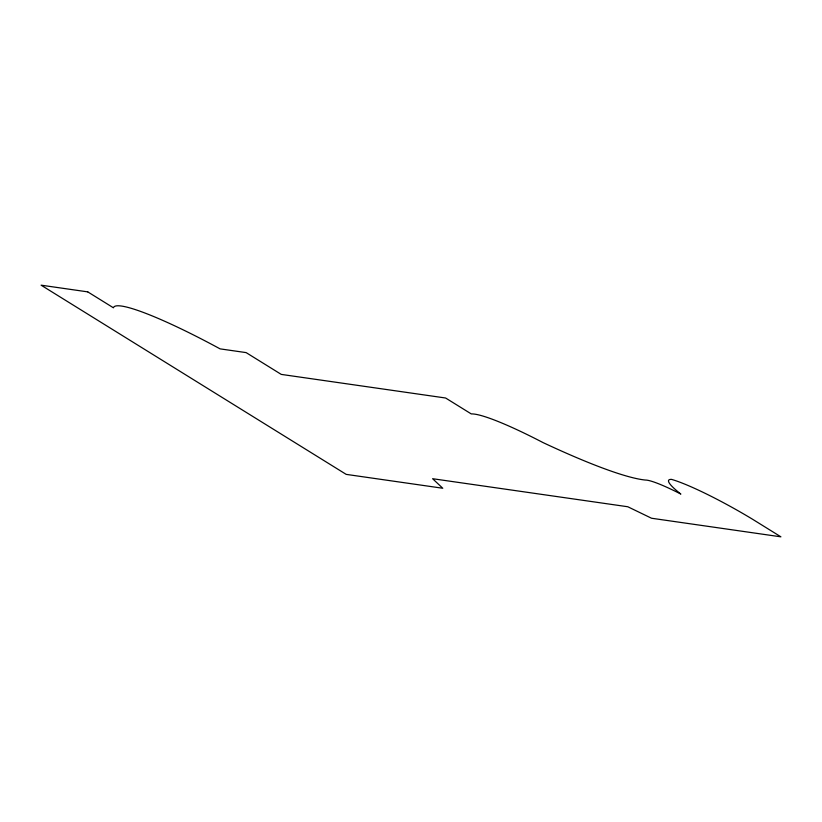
<?xml version="1.0" encoding="UTF-8"?>
<svg xmlns="http://www.w3.org/2000/svg" width="822" height="822" viewBox="0 0 822 822"><rect width="100%" height="100%" fill="white"/><g stroke="black" fill="none" stroke-linecap="round" stroke-linejoin="round"><path stroke-width="1.23" d="M87.749 291.872L41.1 285.172L346.196 474.376L442.76 488.247L432.608 478.712L627.792 506.753L651.538 518.24L780.9 536.828L752.356 519.124A81.306 10.193 29.5 0 0 671.564 479.39A74.401 9.33 29.5 0 0 680.863 494.073A56.687 7.1 29.5 0 0 645.393 480.048A244.915 30.702 29.5 0 1 543.075 442.606A107.672 13.491 29.5 0 0 471.283 413.928L445.616 398.012L281.258 374.4L246.127 352.607L220.09 348.867A131.284 16.45 29.5 0 0 113.426 307.798L87.749 291.872"/></g></svg>
